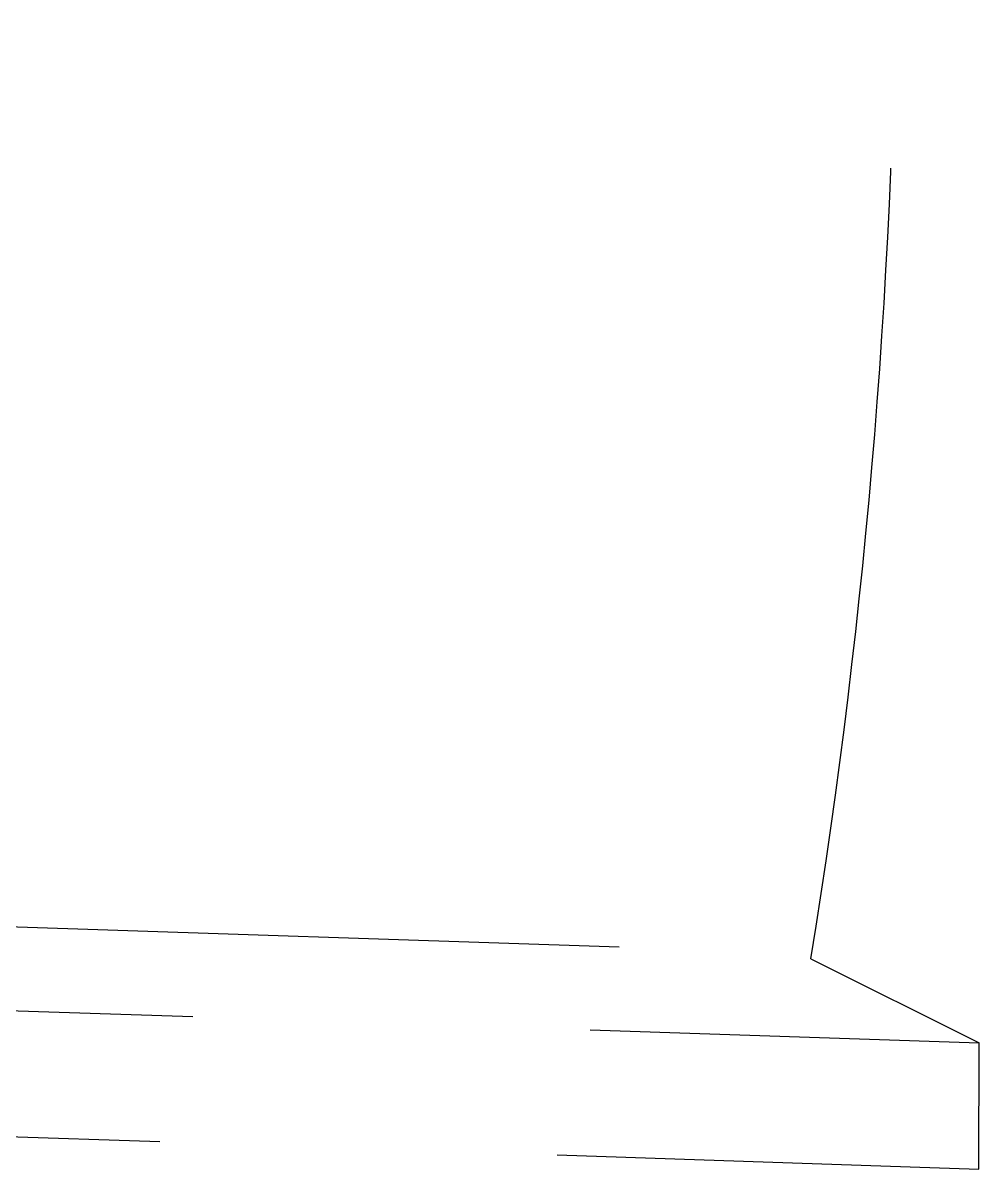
# Model space of a CAD drawing. Header units: inches. Extents: x 405346 to 489838, y -25612 to 14934.
# Drawn here: x 467702.1 to 467894.5, y 4356.2 to 4586.9 of the extents above; entities that cross this region are included whole.
import ezdxf

# ---------------------------------------------------------------- set-up
doc = ezdxf.new("R2010")
doc.units = ezdxf.units.IN
doc.header["$LTSCALE"] = 200
doc.header["$MEASUREMENT"] = 0
doc.linetypes.add('DH-HID2', pattern=[1.2, 0.8, -0.4])
doc.layers.add('FU-FURM', color=251, linetype='DH-HID2')

# ---------------------------------------------------------------- blocks, each defined once
blk = doc.blocks.new('FLLLL')
at = {"layer": 'FU-FURM'}
for p, q in [((467709.7, 3809.62), (467908.24, 3802.97)), ((467908.21, 3801.88), (467942.03, 3784.92)), ((467623.89, 3795.57), (467942.03, 3784.92)), ((467942, 3759.53), (467942.03, 3784.92)), ((467617.25, 3770.41), (467942, 3759.53))]:
    blk.add_line(p, q, dxfattribs=at)
blk.add_arc((466594.82, 4015.05), 1330.57, 350.7811, 9.07678, dxfattribs=at)

msp = doc.modelspace()

# ---------------------------------------------------------------- block references
msp.add_blockref('FLLLL', (-47.5, 596.66))

doc.saveas('drawing.dxf')
